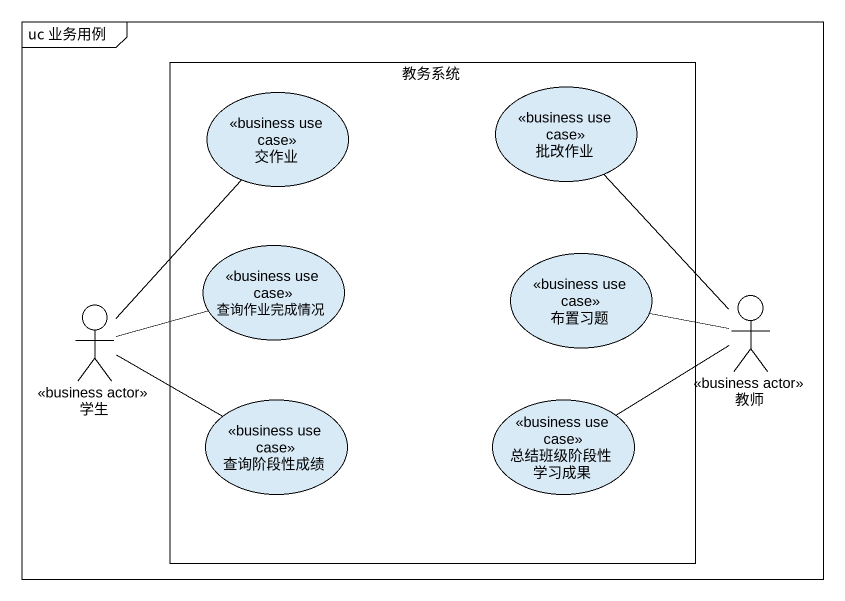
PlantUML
@startuml
mainframe uc 业务用例
rectangle 教务系统 {
  usecase 交作业 <<business use case>>
  usecase 批改作业 <<business use case>>
  usecase 查询作业完成情况 <<business use case>>
  usecase 布置习题 <<business use case>>
  usecase 查询阶段性成绩 <<business use case>>
  usecase 总结班级阶段性学习成果 <<business use case>>
}
actor 学生 <<business actor>>
actor 教师 <<business actor>>
学生 -up- 交作业
学生 -right- 查询作业完成情况
学生 -right- 查询阶段性成绩
教师 -up- 批改作业
教师 -left- 布置习题
教师 -left- 总结班级阶段性学习成果
@enduml
